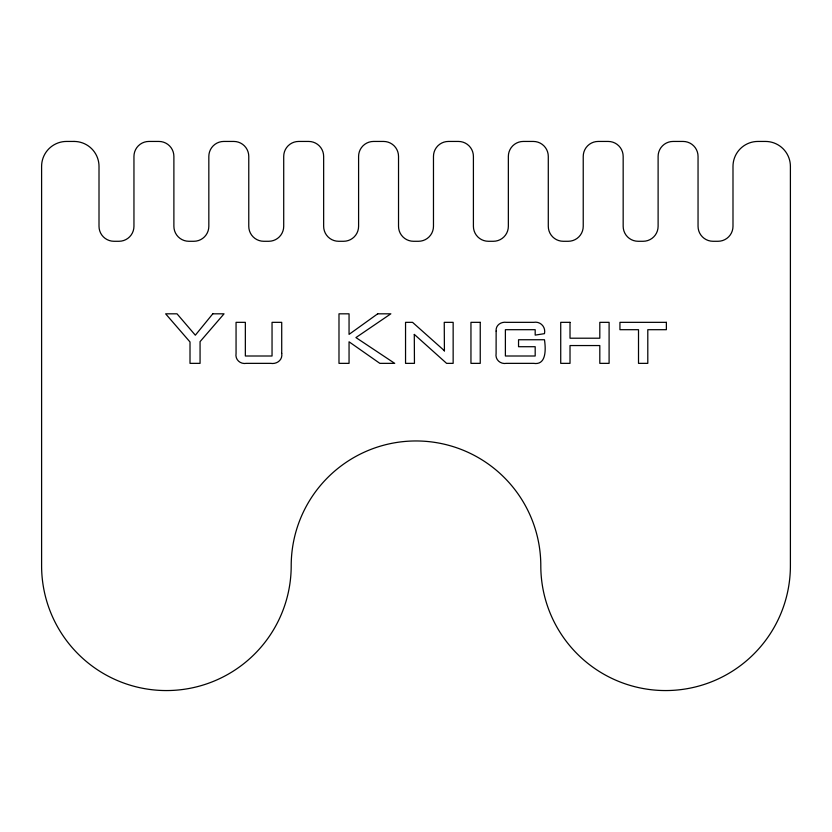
<?xml version="1.0" encoding="UTF-8"?>
<svg xmlns="http://www.w3.org/2000/svg" width="832" height="832" viewBox="0 0 832 832"><rect width="100%" height="100%" fill="white"/><g stroke="black" fill="none" stroke-linecap="round" stroke-linejoin="round"><path stroke-width="1.25" d="M414.284 334.381L446.597 363.355L453.149 363.355L453.149 322.338L444.246 322.338L444.413 350.782M414.294 334.506L414.45 363.355L405.548 363.355L405.548 322.338L412.537 322.338L441.698 348.317A27.206 27.206 0 0 1 444.392 350.958M281.715 353.402C282.87 359.954 276.817 364.416 270.691 363.355L246.397 363.355C240.323 364.447 234.926 359.642 236.059 353.402L236.059 322.338L245.346 322.338L245.346 356.002L272.043 356.002L272.043 322.338L281.715 322.338L281.715 353.402M496.142 331.074L496.101 353.382C494.967 359.642 500.365 364.437 506.459 363.355L533.655 363.355C547.009 365.539 545.646 347.766 544.471 339.747L518.544 339.747L518.544 346.715L535.184 346.715L535.184 356.002L505.388 356.002L505.388 329.69L535.184 329.69L535.184 335.109L544.471 333.653C545.969 326.955 540.446 321.11 533.655 322.338L506.459 322.338C501.072 321.537 495.498 325.198 496.142 331.074M212.784 313.82L195.333 335.202L177.018 313.82L165.63 313.82L190.008 341.962L190.008 363.355L200.065 363.355L200.065 341.65L224.058 313.82L212.784 313.82M377.686 313.82L349.055 334.391L349.055 313.82L338.988 313.82L338.988 363.355L349.055 363.355L349.055 341.796L379.839 363.355L394.711 363.355L355.93 337.574L390.842 313.82L377.686 313.82M74.048 141.44L66.56 141.44A24.96 24.96 0 0 0 41.6 166.4L41.6 565.76A124.8 124.8 0 0 0 166.4 690.56A124.8 124.8 0 0 0 291.2 565.76A124.8 124.8 0 0 1 416 440.96A124.8 124.8 0 0 1 540.8 565.76A124.8 124.8 0 0 0 665.6 690.56A124.8 124.8 0 0 0 790.4 565.76L790.4 166.4A24.96 24.96 0 0 0 765.44 141.44L757.952 141.44A24.96 24.96 0 0 0 732.992 166.4L732.992 226.304A14.976 14.976 0 0 1 718.016 241.28L713.024 241.28A14.976 14.976 0 0 1 698.048 226.304L698.048 156.416A14.976 14.976 0 0 0 683.072 141.44L673.088 141.44A14.976 14.976 0 0 0 658.112 156.416L658.112 226.304A14.976 14.976 0 0 1 643.136 241.28L638.144 241.28A14.976 14.976 0 0 1 623.168 226.304L623.168 156.416A14.976 14.976 0 0 0 608.192 141.44L598.208 141.44A14.976 14.976 0 0 0 583.232 156.416L583.232 226.304A14.976 14.976 0 0 1 568.256 241.28L563.264 241.28A14.976 14.976 0 0 1 548.288 226.304L548.288 156.416A14.976 14.976 0 0 0 533.312 141.44L523.328 141.44A14.976 14.976 0 0 0 508.352 156.416L508.352 226.304A14.976 14.976 0 0 1 493.376 241.28L488.384 241.28A14.976 14.976 0 0 1 473.408 226.304L473.408 156.416A14.976 14.976 0 0 0 458.432 141.44L448.448 141.44A14.976 14.976 0 0 0 433.472 156.416L433.472 226.304A14.976 14.976 0 0 1 418.496 241.28L413.504 241.28A14.976 14.976 0 0 1 398.528 226.304L398.528 156.416A14.976 14.976 0 0 0 383.552 141.44L373.568 141.44A14.976 14.976 0 0 0 358.592 156.416L358.592 226.304A14.976 14.976 0 0 1 343.616 241.28L338.624 241.28A14.976 14.976 0 0 1 323.648 226.304L323.648 156.416A14.976 14.976 0 0 0 308.672 141.44L298.688 141.44A14.976 14.976 0 0 0 283.712 156.416L283.712 226.304A14.976 14.976 0 0 1 268.736 241.28L263.744 241.28A14.976 14.976 0 0 1 248.768 226.304L248.768 156.416A14.976 14.976 0 0 0 233.792 141.44L223.808 141.44A14.976 14.976 0 0 0 208.832 156.416L208.832 226.304A14.976 14.976 0 0 1 193.856 241.28L188.864 241.28A14.976 14.976 0 0 1 173.888 226.304L173.888 156.416A14.976 14.976 0 0 0 158.912 141.44L148.928 141.44A14.976 14.976 0 0 0 133.952 156.416L133.952 226.304A14.976 14.976 0 0 1 118.976 241.28L113.984 241.28A14.976 14.976 0 0 1 99.008 226.304L99.008 166.4A24.96 24.96 0 0 0 74.048 141.44M480.241 322.338L470.954 322.338L470.954 363.355L480.241 363.355L480.241 322.338M570.014 322.338L560.726 322.338L560.726 363.355L570.014 363.355L570.014 345.55L599.81 345.55L599.81 363.355L609.097 363.355L609.097 322.338L599.81 322.338L599.81 338.208L570.014 338.208L570.014 322.338M666.37 322.338L619.934 322.338L619.934 329.69L638.508 329.69L638.508 363.355L647.795 363.355L647.795 329.69L666.37 329.69L666.37 322.338"/></g></svg>
